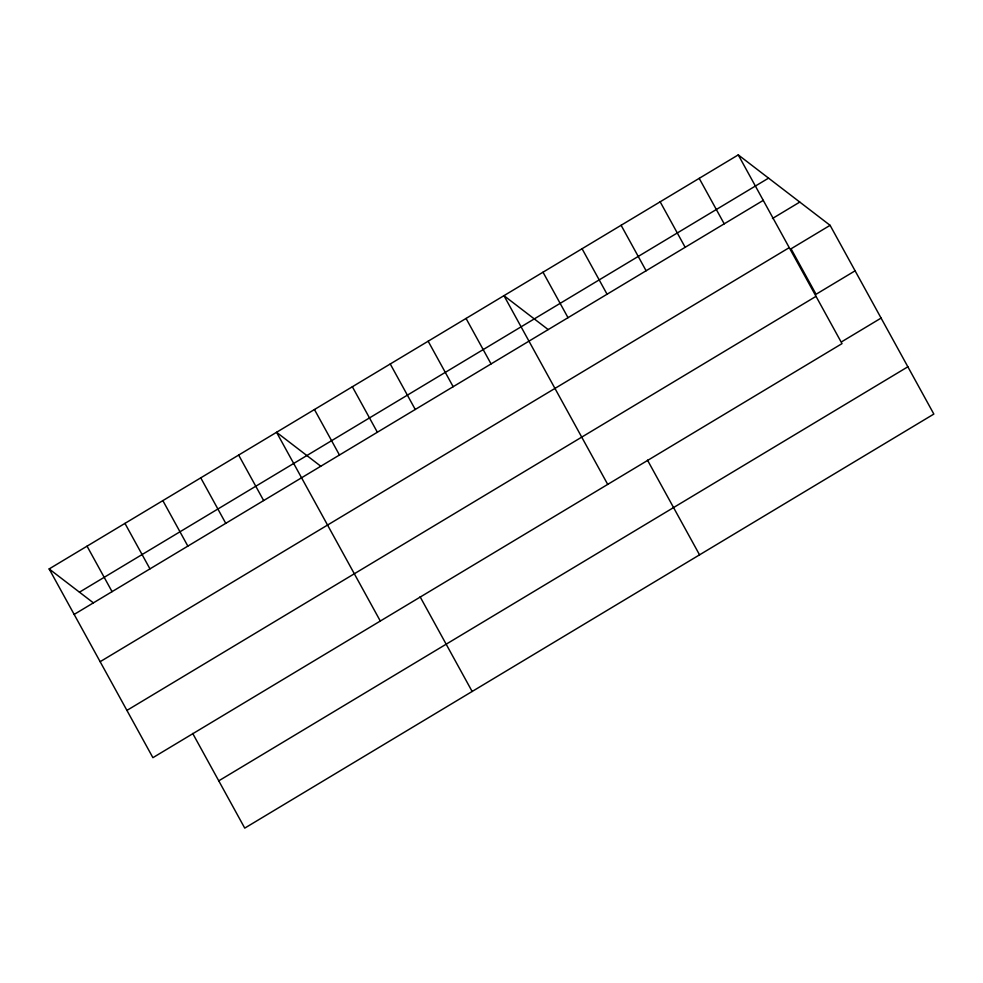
<?xml version="1.0" encoding="UTF-8"?>
<svg xmlns="http://www.w3.org/2000/svg" width="983" height="983" viewBox="0 0 983 983"><rect width="100%" height="100%" fill="white"/><g stroke="black" fill="none" stroke-linecap="round" stroke-linejoin="round"><path stroke-width="1.47" d="M738.258 154.884L842.013 343.62L152.906 757.672L49.15 568.936L738.258 154.884L830.094 225.328L933.85 414.064L244.742 828.116L192.693 733.416M79.463 592.184L768.559 178.132M74.155 614.424L763.263 200.372M772.454 218.509L799.781 202.08M100.143 661.694L789.251 247.642M830.094 225.328L791.045 248.797L816.05 294.273L855.099 270.817M126.918 710.402L816.025 296.35M842.038 341.556L881.087 318.087M218.754 780.834L907.862 366.794M548.145 329.551L503.96 295.662L607.715 484.398M320.741 466.188L276.555 432.299L380.31 621.035M49.15 568.936L93.336 602.825M699.208 178.353L724.213 223.841M660.158 201.81L685.163 247.298M621.109 225.279L646.114 270.767M582.059 248.736L607.064 294.224M647.49 460.142L699.552 554.842M543.009 272.205L568.014 317.681M466.053 318.443L491.058 363.919M428.158 341.212L453.163 386.7M390.251 363.98L415.256 409.469M352.356 386.749L377.361 432.237M420.097 596.779L472.147 691.479M314.449 409.53L339.454 455.006M238.648 455.068L263.653 500.556M200.753 477.849L225.758 523.325M162.846 500.617L187.851 546.106M124.952 523.386L149.957 568.874M87.045 546.167L112.062 591.643"/></g></svg>
